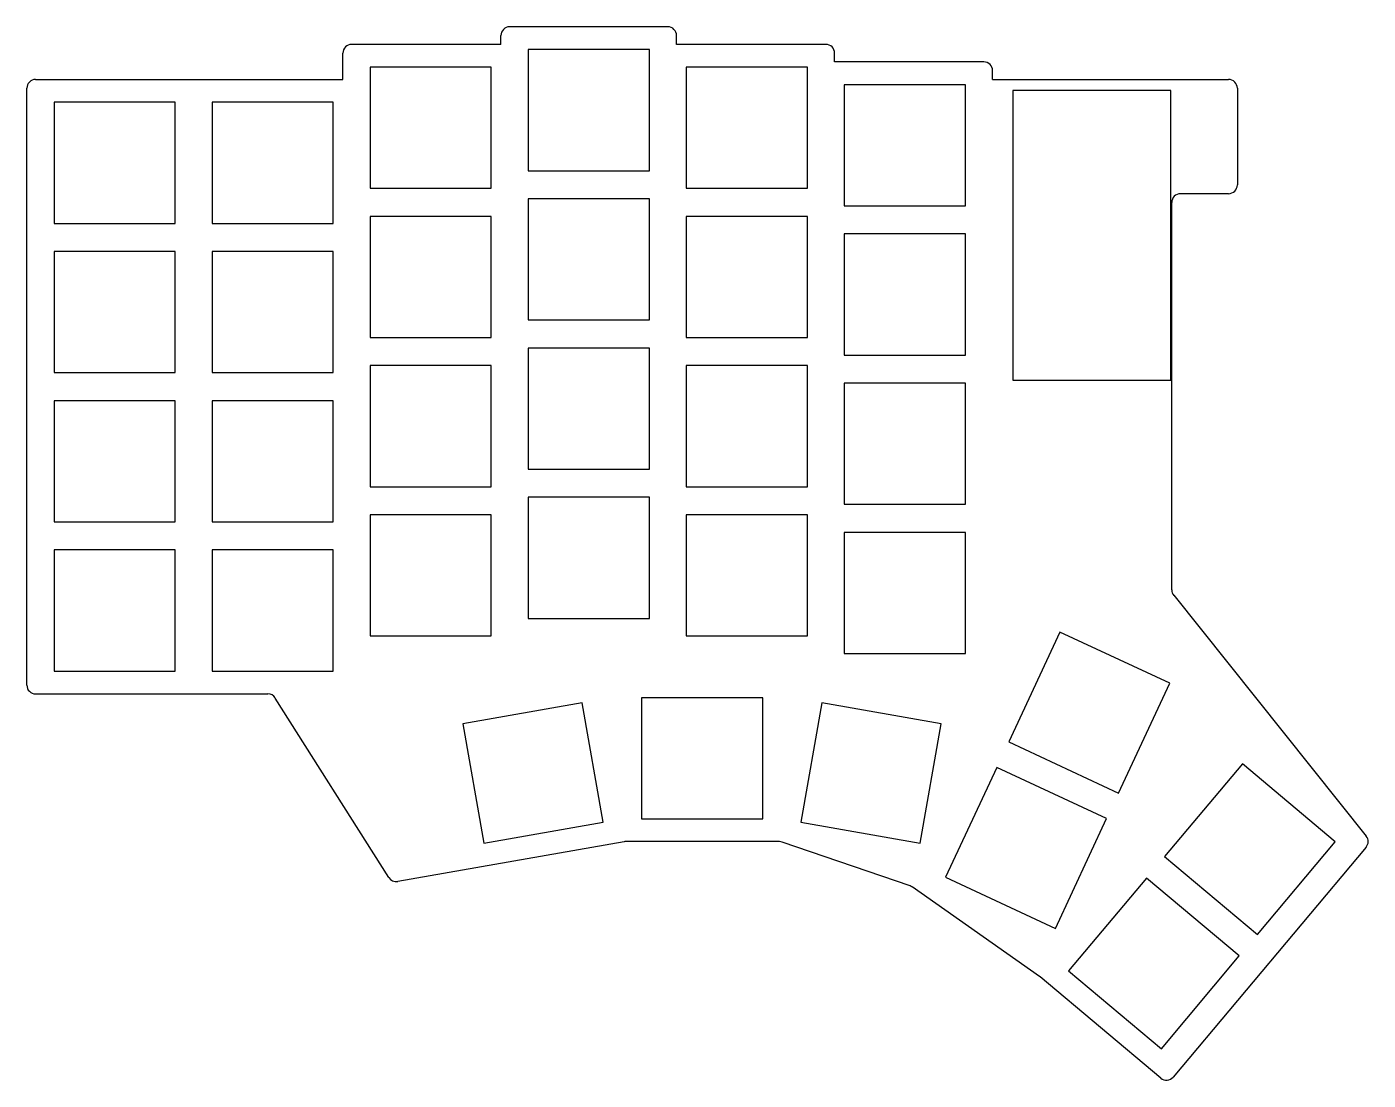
# Model space of a CAD drawing. Header units: millimetres. Extents: x 90 to 243, y -154 to -34.
import ezdxf

# ---------------------------------------------------------------- set-up
doc = ezdxf.new("R2010")
doc.units = ezdxf.units.MM

msp = doc.modelspace()

# ---------------------------------------------------------------- linework, layer by layer
for p, q in [((163, -33.5), (145, -33.5)), ((144, -35.5), (144, -34.5)), ((164, -35.5), (164, -34.5)), ((126, -39.5), (126, -36.5)), ((144, -35.5), (127, -35.5)), ((160.9, -36.1), (147.1, -36.1)), ((147.1, -36.1), (147.1, -49.9)), ((160.9, -49.9), (160.9, -36.1)), ((181, -35.5), (164, -35.5)), ((182, -37.5), (182, -36.5)), ((142.9, -38.1), (129.1, -38.1)), ((129.1, -38.1), (129.1, -51.9)), ((142.9, -51.9), (142.9, -38.1)), ((178.9, -38.1), (165.1, -38.1)), ((165.1, -38.1), (165.1, -51.9)), ((178.9, -51.9), (178.9, -38.1)), ((199, -37.5), (182, -37.5)), ((91, -39.5), (126, -39.5)), ((200, -39.5), (200, -38.5)), ((200, -39.5), (226.87, -39.5)), ((90, -108.5), (90, -40.5)), ((196.9, -40.1), (183.1, -40.1)), ((183.1, -40.1), (183.1, -53.9)), ((196.9, -53.9), (196.9, -40.1)), ((220.3, -40.75), (202.3, -40.75)), ((202.3, -40.75), (202.3, -73.75)), ((220.3, -73.75), (220.3, -40.75)), ((227.87, -40.5), (227.87, -51.51)), ((106.9, -42.1), (93.1, -42.1)), ((93.1, -42.1), (93.1, -55.9)), ((106.9, -55.9), (106.9, -42.1)), ((124.9, -42.1), (111.1, -42.1)), ((111.1, -42.1), (111.1, -55.9)), ((124.9, -55.9), (124.9, -42.1)), ((147.1, -49.9), (160.9, -49.9)), ((129.1, -51.9), (142.9, -51.9)), ((165.1, -51.9), (178.9, -51.9)), ((160.9, -53.1), (147.1, -53.1)), ((147.1, -53.1), (147.1, -66.9)), ((160.9, -66.9), (160.9, -53.1)), ((226.87, -52.51), (221.4, -52.51)), ((183.1, -53.9), (196.9, -53.9)), ((220.4, -97.65), (220.4, -53.51)), ((93.1, -55.9), (106.9, -55.9)), ((111.1, -55.9), (124.9, -55.9)), ((142.9, -55.1), (129.1, -55.1)), ((129.1, -55.1), (129.1, -68.9)), ((142.9, -68.9), (142.9, -55.1)), ((178.9, -55.1), (165.1, -55.1)), ((165.1, -55.1), (165.1, -68.9)), ((178.9, -68.9), (178.9, -55.1)), ((196.9, -57.1), (183.1, -57.1)), ((183.1, -57.1), (183.1, -70.9)), ((196.9, -70.9), (196.9, -57.1)), ((106.9, -59.1), (93.1, -59.1)), ((93.1, -59.1), (93.1, -72.9)), ((106.9, -72.9), (106.9, -59.1)), ((124.9, -59.1), (111.1, -59.1)), ((111.1, -59.1), (111.1, -72.9)), ((124.9, -72.9), (124.9, -59.1)), ((147.1, -66.9), (160.9, -66.9)), ((129.1, -68.9), (142.9, -68.9)), ((160.9, -70.1), (147.1, -70.1)), ((147.1, -70.1), (147.1, -83.9)), ((160.9, -83.9), (160.9, -70.1)), ((165.1, -68.9), (178.9, -68.9)), ((183.1, -70.9), (196.9, -70.9)), ((93.1, -72.9), (106.9, -72.9)), ((111.1, -72.9), (124.9, -72.9)), ((142.9, -72.1), (129.1, -72.1)), ((129.1, -72.1), (129.1, -85.9)), ((142.9, -85.9), (142.9, -72.1)), ((178.9, -72.1), (165.1, -72.1)), ((165.1, -72.1), (165.1, -85.9)), ((178.9, -85.9), (178.9, -72.1)), ((196.9, -74.1), (183.1, -74.1)), ((183.1, -74.1), (183.1, -87.9)), ((196.9, -87.9), (196.9, -74.1)), ((202.3, -73.75), (220.3, -73.75)), ((106.9, -76.1), (93.1, -76.1)), ((93.1, -76.1), (93.1, -89.9)), ((106.9, -89.9), (106.9, -76.1)), ((124.9, -76.1), (111.1, -76.1)), ((111.1, -76.1), (111.1, -89.9)), ((124.9, -89.9), (124.9, -76.1)), ((147.1, -83.9), (160.9, -83.9)), ((129.1, -85.9), (142.9, -85.9)), ((165.1, -85.9), (178.9, -85.9)), ((160.9, -87.1), (147.1, -87.1)), ((147.1, -87.1), (147.1, -100.9)), ((160.9, -100.9), (160.9, -87.1)), ((183.1, -87.9), (196.9, -87.9)), ((93.1, -89.9), (106.9, -89.9)), ((111.1, -89.9), (124.9, -89.9)), ((142.9, -89.1), (129.1, -89.1)), ((129.1, -89.1), (129.1, -102.9)), ((142.9, -102.9), (142.9, -89.1)), ((178.9, -89.1), (165.1, -89.1)), ((165.1, -89.1), (165.1, -102.9)), ((178.9, -102.9), (178.9, -89.1)), ((196.9, -91.1), (183.1, -91.1)), ((183.1, -91.1), (183.1, -104.9)), ((196.9, -104.9), (196.9, -91.1)), ((106.9, -93.1), (93.1, -93.1)), ((93.1, -93.1), (93.1, -106.9)), ((106.9, -106.9), (106.9, -93.1)), ((124.9, -93.1), (111.1, -93.1)), ((111.1, -93.1), (111.1, -106.9)), ((124.9, -106.9), (124.9, -93.1)), ((220.62, -98.27), (242.55, -125.7)), ((147.1, -100.9), (160.9, -100.9)), ((129.1, -102.9), (142.9, -102.9)), ((165.1, -102.9), (178.9, -102.9)), ((207.66, -102.46), (201.83, -114.97)), ((220.17, -108.29), (207.66, -102.46)), ((183.1, -104.9), (196.9, -104.9)), ((93.1, -106.9), (106.9, -106.9)), ((111.1, -106.9), (124.9, -106.9)), ((214.33, -120.8), (220.17, -108.29)), ((91, -109.5), (117.45, -109.5)), ((131.22, -130.43), (118.29, -109.97)), ((173.81, -109.93), (160.01, -109.93)), ((160.01, -109.93), (160.01, -123.73)), ((173.81, -123.73), (173.81, -109.93)), ((153.25, -110.52), (139.66, -112.92)), ((155.65, -124.11), (153.25, -110.52)), ((180.56, -110.52), (178.17, -124.11)), ((194.15, -112.92), (180.56, -110.52)), ((139.66, -112.92), (142.06, -126.51)), ((191.76, -126.51), (194.15, -112.92)), ((201.83, -114.97), (214.33, -120.8)), ((228.45, -117.47), (219.58, -128.04)), ((239.02, -126.34), (228.45, -117.47)), ((200.48, -117.87), (194.64, -130.38)), ((212.98, -123.7), (200.48, -117.87)), ((160.01, -123.73), (173.81, -123.73)), ((207.15, -136.21), (212.98, -123.7)), ((142.06, -126.51), (155.65, -124.11)), ((178.17, -124.11), (191.76, -126.51)), ((158.02, -126.35), (132.24, -130.88)), ((175.71, -126.33), (158.2, -126.33)), ((176.04, -126.38), (175.71, -126.33)), ((190.6, -131.38), (176.04, -126.38)), ((230.15, -136.91), (239.02, -126.34)), ((219.58, -128.04), (230.15, -136.91)), ((242.54, -126.97), (220.57, -153.15)), ((194.64, -130.38), (207.15, -136.21)), ((217.52, -130.49), (208.65, -141.06)), ((228.09, -139.36), (217.52, -130.49)), ((205.33, -141.68), (190.85, -131.5)), ((219.22, -149.93), (228.09, -139.36)), ((219.16, -153.28), (205.4, -141.73)), ((208.65, -141.06), (219.22, -149.93))]:
    msp.add_line(p, q)
for centre, start, end in [((145, -34.5), 90, 180), ((163, -34.5), 0, 90), ((127, -36.5), 90, 180), ((181, -36.5), 0, 90), ((199, -38.5), 0, 90), ((91, -40.5), 90, 180), ((226.87, -40.5), 0, 90), ((226.87, -51.51), 270, 0), ((221.4, -53.51), 90, 180), ((221.4, -97.65), 180, 218.6485), ((91, -108.5), 180, 270), ((117.45, -110.5), 32.2808, 90), ((158.2, -127.33), 90, 99.9749), ((241.77, -126.33), 320, 38.6485), ((132.07, -129.9), 212.2808, 279.9749), ((190.28, -132.32), 54.9065, 71.0557), ((204.76, -142.5), 50, 54.9065), ((219.8, -152.51), 230, 320)]:
    msp.add_arc(centre, 1, start, end)

doc.saveas('drawing.dxf')
